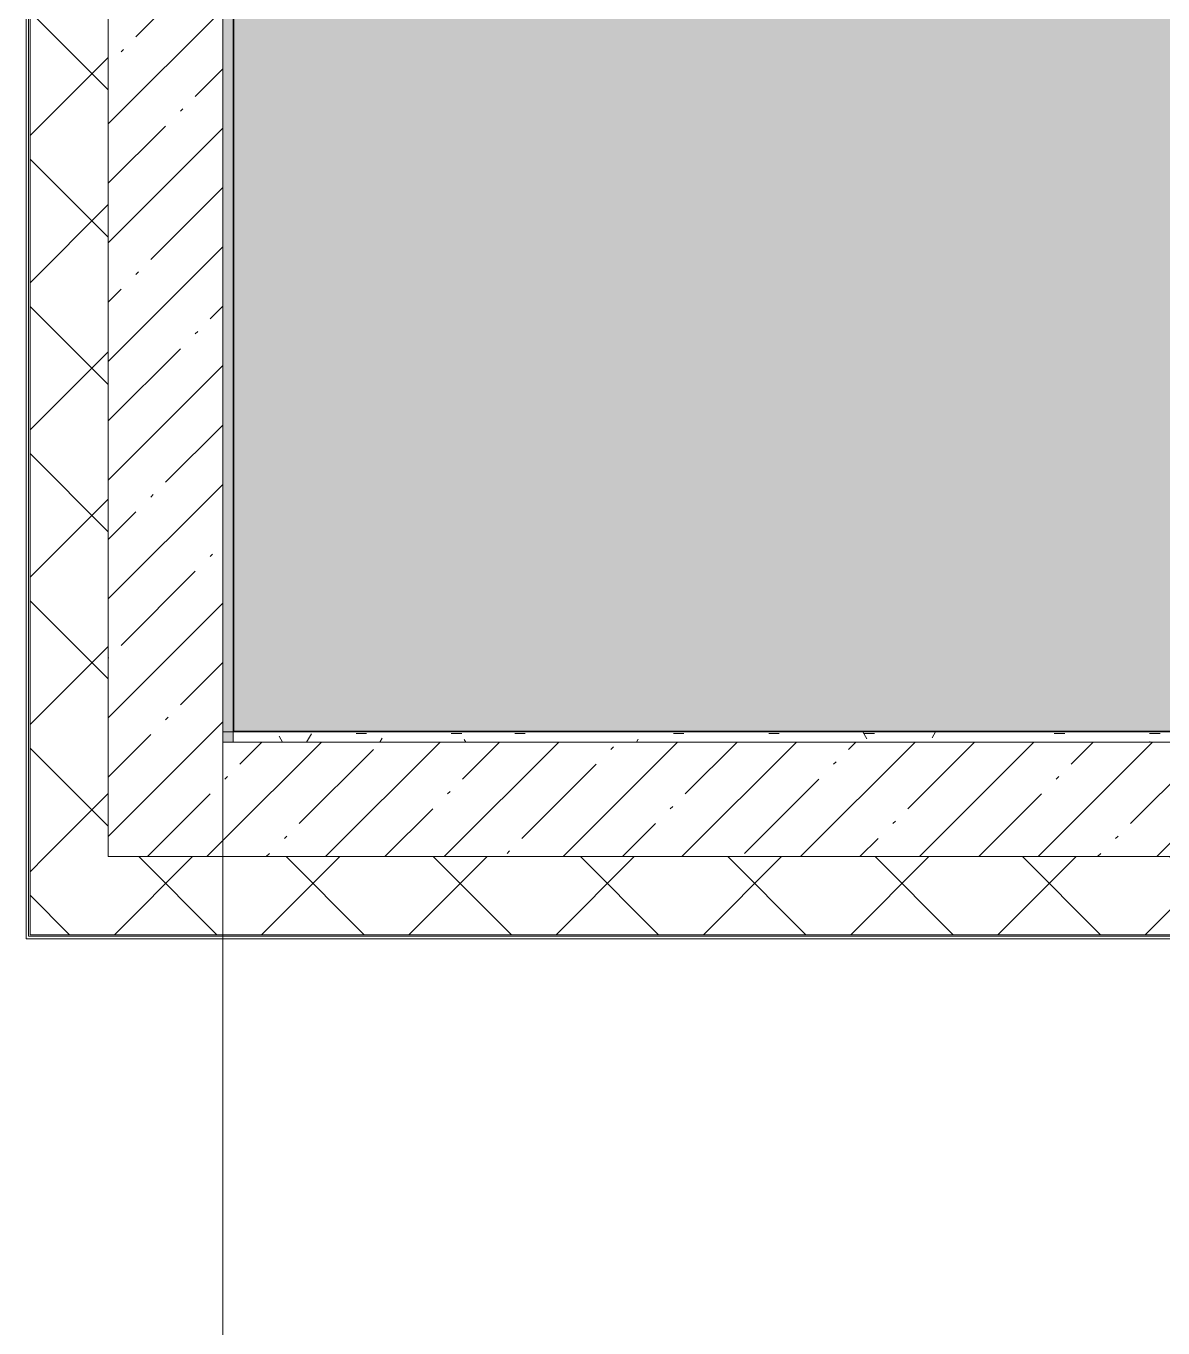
# Model space of a CAD drawing. Header units: millimetres. Extents: x -164500 to 426394, y -51911 to 102118.
# Drawn here: x 148504 to 150688, y 73534 to 76035 of the extents above; entities that cross this region are included whole.
import ezdxf

# ---------------------------------------------------------------- set-up
doc = ezdxf.new("R2010")
doc.units = ezdxf.units.MM
for name, color, linetype, lineweight in [('A-WALL', 7, 'Continuous', 5), ('I-WALL', 7, 'Continuous', 5), ('S-STRS-MBND', 7, 'Continuous', 9), ('Оси', 7, 'Continuous', 9)]:
    doc.layers.add(name, color=color, linetype=linetype, lineweight=lineweight)
for name, color, linetype, lineweight, true_color in [('A-WALL-1', 9, 'Continuous', 5, 0x808080), ('A-WALL-FNSH-1', 9, 'Continuous', 5, 0x808080), ('S-STRS-1', 7, 'Continuous', 9, 0xeef6ff)]:
    doc.layers.add(name, color=color, linetype=linetype, lineweight=lineweight, true_color=true_color)
pattern_1 = [(45, (148772.12, 0), (-141.42136, 141.42136), []), (135, (148772.12, 0), (-141.42136, -141.42136), [])]
pattern_2 = [(45, (148772.12, 0), (-114.0493, 114.0493), []), (45, (148886.17, 0), (-114.0493, 114.0493), [201.612, -40.322, 6.706, -33.617])]
pattern_3 = [(0, (148772.123, 0), (243.84, 60.96), [20.117, -162.763, 20.117, -162.763, -975.36]), (0, (148772.123, 0), (243.84, 60.96), [-365.76, 20.117, -345.643, 20.117, -162.763, -426.72]), (0, (148772.123, 0), (243.84, 60.96), [-914.4, 20.117, -101.803, 20.117, -284.683]), (120, (148863.563, 30.48), (-174.7129, 180.69163), [20.117, -162.763, 20.117, -162.763, -975.36]), (120, (148863.563, 30.48), (-174.7129, 180.69163), [-365.76, 20.117, -345.643, 20.117, -162.763, -426.72]), (120, (148863.563, 30.48), (-174.7129, 180.69163), [-914.4, 20.117, -101.803, 20.117, -284.683]), (240, (148894.043, 152.4), (-69.1271, -241.65163), [20.117, -162.763, 20.117, -162.763, -975.36]), (240, (148894.043, 152.4), (-69.1271, -241.65163), [-365.76, 20.117, -345.643, 20.117, -162.763, -426.72]), (240, (148894.043, 152.4), (-69.1271, -241.65163), [-914.4, 20.117, -101.803, 20.117, -284.683])]

# ---------------------------------------------------------------- blocks, each defined once
blk = doc.blocks.new('2floor')
at = {"layer": 'A-WALL'}
h = blk.add_hatch(dxfattribs=at)
h.set_pattern_fill('FP_24', color=256, style=0, pattern_type=2)
h.set_pattern_definition(pattern_1)
h.paths.add_polyline_path([(148662.1, -100), (148662.1, 5220), (148512.1, 5220), (148512.1, -100)])
h.paths.add_polyline_path([(148644.1, 7320), (148662.1, 7320), (148662.1, 8520), (148512.1, 8520), (148512.1, 7320)])
h.paths.add_polyline_path([(148512.1, 10620), (148662.1, 10620), (148662.1, 11520), (148512.1, 11520), (148512.1, 10849.9)])
h.paths.add_polyline_path([(148512.1, 13120), (148662.1, 13120), (148662.1, 15350), (148512.1, 15350), (148512.1, 13926.6)])
h = blk.add_hatch(dxfattribs=at)
h.set_pattern_fill('FP_24', color=256, style=0, pattern_type=2)
h.set_pattern_definition(pattern_1)
h.paths.add_polyline_path([(224252.1, -250), (224472.1, -250), (224472.1, -100), (220332.1, -100), (220332.1, -250), (224048.6, -250)])
h.paths.add_polyline_path([(216098.5, -250), (219432.1, -250), (219432.1, -100), (215832.1, -100), (215832.1, -250)])
h.paths.add_polyline_path([(214182.1, -250), (214932.1, -250), (214932.1, -100), (213932.1, -100), (213932.1, -250)])
h.paths.add_polyline_path([(210182.1, -250), (210832.1, -250), (210832.1, -100), (209682.1, -100), (209682.1, -250)])
h.paths.add_polyline_path([(207582.1, -250), (207582.1, -100), (206832.1, -100), (206832.1, -250), (207425.7, -250)])
h.paths.add_polyline_path([(205182.1, -250), (205932.1, -250), (205932.1, -100), (205182.1, -100), (205182.1, -118)])
h.paths.add_polyline_path([(200682.1, -250), (202082.1, -250), (202082.1, -100), (200682.1, -100)])
h.paths.add_polyline_path([(196584.7, -250), (197582.1, -250), (197582.1, -100), (196182.1, -100), (196182.1, -250)])
h.paths.add_polyline_path([(191682.1, -250), (192808.5, -250), (192808.5, -100), (191432.1, -100), (191432.1, -250), (191525.5, -250)])
h.paths.add_polyline_path([(194082.1, -250), (194082.1, -100), (193708.5, -100), (193708.5, -250)])
h.paths.add_polyline_path([(187262.1, -250), (188332.1, -250), (188332.1, -100), (186762.1, -100), (186762.1, -250), (187189.1, -250)])
h.paths.add_polyline_path([(181782.1, -250), (182642.1, -250), (182642.1, -100), (181782.1, -100), (181782.1, -118)])
h.paths.add_polyline_path([(183575.5, -250), (184662.1, -250), (184662.1, -100), (183542.1, -100), (183542.1, -250)])
h.paths.add_polyline_path([(178516.3, -250), (179682.1, -250), (179682.1, -100), (177981.9, -100), (177981.9, -250)])
h.paths.add_polyline_path([(171289, -250), (171482.1, -250), (171482.1, -100), (170382.1, -100), (170382.1, -250), (171282.1, -250)])
h.paths.add_polyline_path([(174902.6, -250), (175181.9, -250), (175181.9, -100), (173582.1, -100), (173582.1, -250), (174332.1, -250)])
h.paths.add_polyline_path([(165432.1, -250), (166032.1, -250), (166032.1, -100), (164882.1, -100), (164882.1, -250)])
h.paths.add_polyline_path([(167582.1, -250), (167582.1, -100), (166932.1, -100), (166932.1, -250), (166952.6, -250)])
h.paths.add_polyline_path([(160932.1, -250), (161782.1, -250), (161782.1, -100), (160432.1, -100), (160432.1, -250), (160448, -250)])
h.paths.add_polyline_path([(155388.8, -250), (157332.1, -250), (157332.1, -100), (153402.1, -100), (153402.1, -250), (154666.1, -250)])
h.paths.add_polyline_path([(148662.1, -250), (152502.1, -250), (152502.1, -100), (148512.1, -100), (148512.1, -250)])
at = {"layer": 'I-WALL'}
h = blk.add_hatch(dxfattribs=at)
h.set_pattern_fill('FP_1', color=256, style=0, pattern_type=2)
h.set_pattern_definition(pattern_2)
h.paths.add_polyline_path([(148662.1, -100), (148882.1, -100), (148882.1, 5220), (148662.1, 5220), (148662.1, 594.2)])
h.paths.add_polyline_path([(148662.1, 7320), (148882.1, 7320), (148882.1, 7900), (148662.1, 7900), (148662.1, 7773.2)])
h = blk.add_hatch(dxfattribs=at)
h.set_pattern_fill('FP_191', color=256, style=0, pattern_type=2)
h.set_pattern_definition(pattern_3)
h.paths.add_polyline_path([(148882.1, 120), (148902.1, 120), (148902.1, 5220), (148882.1, 5220), (148882.1, 140)])
h.paths.add_polyline_path([(148882.1, 7320), (148902.1, 7320), (148902.1, 7659), (148882.1, 7659.8)])
h = blk.add_hatch(dxfattribs=at)
h.set_pattern_fill('FP_191', color=256, style=0, pattern_type=2)
h.set_pattern_definition(pattern_3)
h.paths.add_polyline_path([(152269.4, 120), (152282.1, 120), (152282.1, 140), (151982.1, 140), (151982.1, 135.8), (152262.1, 120)])
h.paths.add_polyline_path([(152262.1, 120), (151906.1, 140), (148903.1, 140), (148902.1, 120), (152136.5, 120)])
h.paths.add_polyline_path([(151932.1, 138.6), (151932.1, 140), (151919.6, 139.3)])
h = blk.add_hatch(dxfattribs=at)
h.set_pattern_fill('FP_1', color=256, style=0, pattern_type=2)
h.set_pattern_definition(pattern_2)
h.paths.add_polyline_path([(148882.1, -100), (152282.1, -100), (152282.1, 120), (148882.1, 120)])
at = {"layer": 'S-STRS-1'}
h = blk.add_hatch(color=256, dxfattribs=at)
h.paths.add_polyline_path([(148902.1, 120), (148903.1, 140), (151907.1, 141), (151907.1, 535), (152262.1, 536), (152262.1, 1620), (148902.1, 1620), (148902.1, 139.4)])
h.paths.add_polyline_path([(152282.1, 140), (152262.1, 141), (152262.1, 460), (151982.1, 460), (151982.1, 140), (152270, 140)])
at = {"layer": 'A-WALL'}
for p, q in [((148509.1, 5220), (148509.1, -253)), ((148512.1, 5220), (148512.1, -250)), ((148662.1, 5220), (148662.1, -100)), ((148882.1, 5220), (148882.1, 120)), ((151653.1, 140), (148882.1, 140)), ((148903.1, 141), (148903.1, 140)), ((148903.1, 140), (151907.1, 140)), ((152282.1, 120), (148882.1, 120)), ((148882.1, 120), (152282.1, 120)), ((148512.1, -250), (152502.1, -250)), ((148509.1, -253), (152502.1, -253))]:
    blk.add_line(p, q, dxfattribs=at)
at = {"layer": 'A-WALL-1'}
for p, q in [((148902.1, 120), (148902.1, 5220)), ((148662.1, -100), (152502.1, -100))]:
    blk.add_line(p, q, dxfattribs=at)
at = {"layer": 'A-WALL-FNSH-1'}
for p, q in [((148504.1, 5220), (148504.1, -258)), ((148902.1, 5220), (148902.1, 140)), ((151907.1, 141), (148903.1, 141)), ((148504.1, -258), (152502.1, -258))]:
    blk.add_line(p, q, dxfattribs=at)
at = {"layer": 'I-WALL'}
for p, q in [((148903.1, 7659), (148903.1, 141)), ((148903.1, 1316.9), (148902.1, 1316.9)), ((148902.1, 140), (148903.1, 140))]:
    blk.add_line(p, q, dxfattribs=at)
at = {"layer": 'S-STRS-MBND'}
for p, q in [((148882.1, 1620), (148882.1, 120)), ((148882.1, 120), (152282.1, 120))]:
    blk.add_line(p, q, dxfattribs=at)
at = {"layer": 'Оси'}
blk.add_line((148882.1, -1906.3), (148882.1, 3093.7), dxfattribs=at)

msp = doc.modelspace()

# ---------------------------------------------------------------- block references
msp.add_blockref('2floor', (0, 74539.358))

doc.saveas('drawing.dxf')
